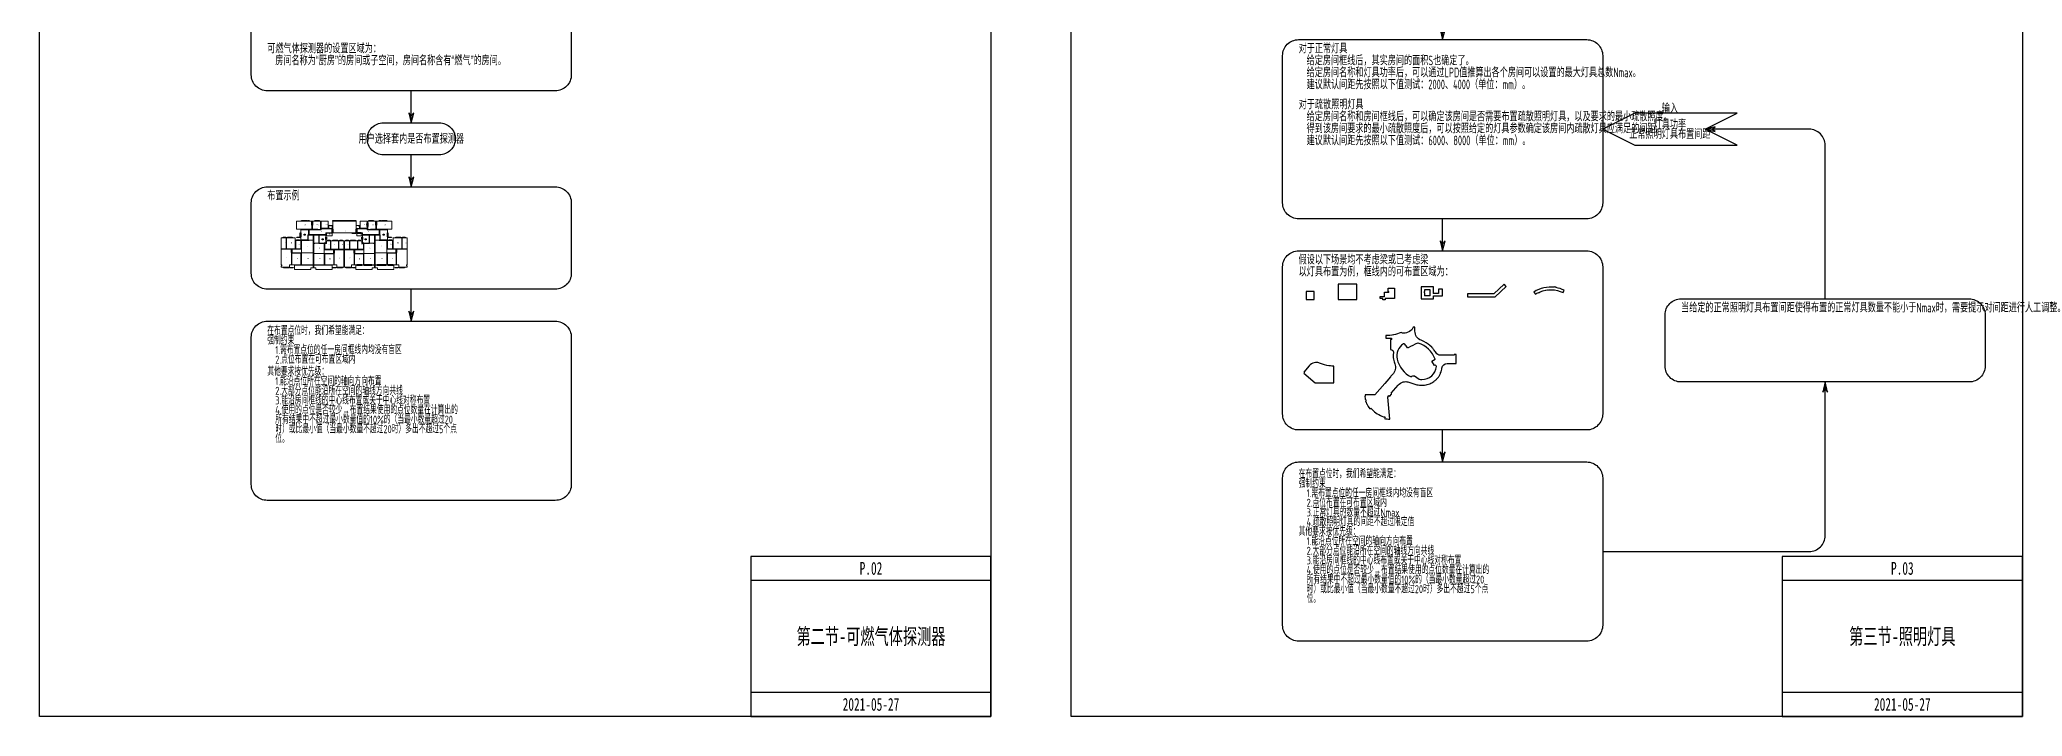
# Model space of a CAD drawing. Header units: millimetres. Extents: x 0 to 4164250, y 0 to 1261500.
# Drawn here: x 644500 to 1883500, y 0 to 423000 of the extents above; entities that cross this region are included whole.
import ezdxf
from ezdxf.enums import TextEntityAlignment as Align

# ---------------------------------------------------------------- set-up
doc = ezdxf.new("R2010")
doc.units = ezdxf.units.MM
doc.header["$LTSCALE"] = 1000
for name, color, linetype in [('AI-空间名称', 130, 'Continuous'), ('AI-窗', 6, 'Continuous'), ('AI-门', 4, 'Continuous'), ('C-SHET-SHET', 144, 'Continuous'), ('E-FAS-DEVC', 3, 'Continuous'), ('E-UNIV-DIAG', 2, 'Continuous'), ('E-UNIV-EL', 140, 'Continuous'), ('E-UNIV-NOTE', 6, 'Continuous'), ('可布置区域（吸顶）', 3, 'Continuous'), ('房间框线', 30, 'Continuous')]:
    doc.layers.add(name, color=color, linetype=linetype)
doc.layers.add('AI-空间框线', color=30, linetype='Continuous', lineweight=20)
doc.layers.add('套内', color=9, linetype='Continuous', lineweight=20)
doc.styles.add('TH-STYLE1', font='Stfangso_0.ttf', dxfattribs={"width": 0.65})
doc.styles.add('TH-STYLE3', font='tssdeng.shx', dxfattribs={"width": 0.65, "bigfont": 'tssdchn.shx'})

# ---------------------------------------------------------------- blocks, each defined once
blk = doc.blocks.new('E-BCGS210')
blk.add_lwpolyline([(-1.5, -1.5), (-1.5, 1.5), (1.5, 1.5), (1.5, -1.5)], close=True)
at = {"layer": 'E-UNIV-EL'}
for p, q in [((-0.7, -0.4), (-0.4, 1)), ((-0.7, -0.7), (0.7, 0.7)), ((-0.4, -0.7), (1, -0.4))]:
    blk.add_line(p, q, dxfattribs=at)
at = {"layer": 'E-UNIV-EL', "const_width": 0.25}
blk.add_lwpolyline([(-0.6, -0.4, 1), (-0.4, -0.6, 1)], format="xyb", close=True, dxfattribs=at)

msp = doc.modelspace()

# ---------------------------------------------------------------- linework, layer by layer
at = {"layer": 'AI-空间框线'}
for points in [[(795380.7, 299141.43), (798580.7, 299141.43), (798580.7, 292141.43), (795380.7, 292141.43), (795380.7, 299141.43)], [(798780.7, 299141.43), (804180.7, 299141.43), (804180.7, 292341.43), (798780.7, 292341.43), (798780.7, 299141.43)], [(804580.7, 297541.43), (807780.7, 297541.43), (807780.7, 292341.43), (804580.7, 292341.43), (804580.7, 297541.43)], [(814580.7, 304541.43), (804980.7, 304541.43), (804980.7, 309541.43), (814580.7, 309541.43)], [(807780.7, 304141.43), (812580.7, 304141.43), (812580.7, 300941.43), (812180.7, 300941.43), (812180.7, 297941.43), (807780.7, 297941.43), (807780.7, 304141.43)], [(815380.7, 297741.43), (815380.7, 289741.43), (808180.7, 289741.43), (808180.7, 297541.43), (812980.7, 297541.43), (812980.7, 297741.43)], [(815380.7, 297741.43), (815380.7, 300741.43), (812380.7, 300741.43), (812380.7, 297741.43)], [(812980.7, 304141.43), (820380.7, 304141.43), (820380.7, 304741.43), (827380.7, 304741.43), (827380.7, 302141.43), (823380.7, 302141.43), (823380.7, 301141.43), (812980.7, 301141.43), (812980.7, 304141.43)], [(814980.7, 309541.43), (819980.7, 309541.43), (819980.7, 304341.43), (818380.7, 304341.43), (818380.7, 304541.43), (814980.7, 304541.43), (814980.7, 309541.43)], [(818980.7, 295741.43), (815780.7, 295741.43), (815780.7, 300741.43), (818980.7, 300741.43)], [(819180.7, 300741.43), (823380.7, 300741.43), (823380.7, 295941.43), (822380.7, 295941.43), (822380.7, 295741.43), (819180.7, 295741.43), (819180.7, 300741.43)], [(820380.7, 305141.43), (824780.7, 305141.43), (824780.7, 309541.43), (820380.7, 309541.43)], [(823780.7, 301941.43), (827380.7, 301941.43), (827380.7, 300341.43), (823780.7, 300341.43), (823780.7, 301941.43)], [(825180.7, 306741.43), (827380.7, 306741.43), (827380.7, 304941.43), (825180.7, 304941.43), (825180.7, 306741.43)], [(827780.7, 309541.43), (842380.7, 309541.43), (842380.7, 302141.43), (827780.7, 302141.43)], [(842380.7, 306741.43), (844380.7, 306741.43), (844380.7, 304941.43), (842380.7, 304941.43), (842380.7, 306741.43)], [(849180.7, 304141.43), (856580.7, 304141.43), (856580.7, 301141.43), (846180.7, 301141.43), (846180.7, 302141.43), (842780.7, 302141.43), (842780.7, 304741.43), (849180.7, 304741.43), (849180.7, 304141.43)], [(842780.7, 301941.43), (845780.7, 301941.43), (845780.7, 300341.43), (842780.7, 300341.43), (842780.7, 301941.43)], [(844780.7, 305141.43), (849180.7, 305141.43), (849180.7, 309541.43), (844780.7, 309541.43)], [(846180.7, 300741.43), (850380.7, 300741.43), (850380.7, 295741.43), (847180.7, 295741.43), (847180.7, 295941.43), (846180.7, 295941.43), (846180.7, 300741.43)], [(849580.7, 309541.43), (854580.7, 309541.43), (854580.7, 304541.43), (851180.7, 304541.43), (851180.7, 304341.43), (849580.7, 304341.43), (849580.7, 309541.43)], [(850580.7, 295741.43), (853780.7, 295741.43), (853780.7, 300741.43), (850580.7, 300741.43)], [(854180.7, 297741.43), (854180.7, 300741.43), (857180.7, 300741.43), (857180.7, 297741.43)], [(854180.7, 297741.43), (854180.7, 289741.43), (861380.7, 289741.43), (861380.7, 297541.43), (856580.7, 297541.43), (856580.7, 297741.43)], [(854980.7, 304541.43), (864580.7, 304541.43), (864580.7, 309541.43), (854980.7, 309541.43)], [(856980.7, 304141.43), (861780.7, 304141.43), (861780.7, 297941.43), (857380.7, 297941.43), (857380.7, 300941.43), (856980.7, 300941.43), (856980.7, 304141.43)], [(861780.7, 297541.43), (864980.7, 297541.43), (864980.7, 292341.43), (861780.7, 292341.43), (861780.7, 297541.43)], [(865380.7, 299141.43), (870780.7, 299141.43), (870780.7, 292341.43), (865380.7, 292341.43), (865380.7, 299141.43)], [(870980.7, 299141.43), (874180.7, 299141.43), (874180.7, 292141.43), (870980.7, 292141.43), (870980.7, 299141.43)], [(795380.7, 291941.43), (801980.7, 291941.43), (801980.7, 282341.43), (800580.7, 282341.43), (800580.7, 280741.43), (795380.7, 280741.43), (795380.7, 281541.43), (795780.7, 281541.43), (795780.7, 282341.43), (795380.7, 282341.43), (795380.7, 291941.43)], [(808180.7, 291941.43), (802180.7, 291941.43), (802180.7, 289741.43), (808180.7, 289741.43)], [(802180.7, 289541.43), (807780.7, 289541.43), (807780.7, 282341.43), (802180.7, 282341.43), (802180.7, 289541.43)], [(808180.7, 289741.43), (815380.7, 289741.43), (815380.7, 282341.43), (808180.7, 282341.43), (808180.7, 289741.43)], [(822380.7, 289341.43), (815780.7, 289341.43), (815780.7, 295541.43), (816480.7, 295541.43), (816480.7, 295741.43), (818980.7, 295741.43), (818980.7, 295541.43), (822380.7, 295541.43)], [(815780.7, 289341.43), (822380.7, 289341.43), (822380.7, 282341.43), (815780.7, 282341.43)], [(822380.7, 291541.43), (828380.7, 291541.43), (828380.7, 289341.43), (822380.7, 289341.43)], [(823780.7, 297341.43), (826180.7, 297341.43), (826180.7, 291941.43), (822780.7, 291941.43), (822780.7, 295541.43), (823780.7, 295541.43), (823780.7, 297341.43)], [(822780.7, 289141.43), (828380.7, 289141.43), (828380.7, 282341.43), (822780.7, 282341.43), (822780.7, 289141.43)], [(826380.7, 297341.43), (831180.7, 297341.43), (831180.7, 291941.43), (826380.7, 291941.43), (826380.7, 297341.43)], [(828580.7, 291541.43), (834580.7, 291541.43), (834580.7, 287341.43), (834530.7, 287341.43), (834530.7, 281941.43), (834580.7, 281941.43), (834580.7, 280741.43), (830180.7, 280741.43), (830180.7, 282341.43), (828580.7, 282341.43), (828580.7, 291541.43)], [(831380.7, 297341.43), (834580.7, 297341.43), (834580.7, 291941.43), (831380.7, 291941.43), (831380.7, 297341.43)], [(834980.7, 297341.43), (838180.7, 297341.43), (838180.7, 291941.43), (834980.7, 291941.43), (834980.7, 297341.43)], [(834980.7, 291541.43), (840980.7, 291541.43), (840980.7, 282341.43), (839380.7, 282341.43), (839380.7, 280741.43), (834980.7, 280741.43), (834980.7, 281941.43), (835030.7, 281941.43), (835030.7, 287341.43), (834980.7, 287341.43), (834980.7, 291541.43)], [(838380.7, 297341.43), (843180.7, 297341.43), (843180.7, 291941.43), (838380.7, 291941.43), (838380.7, 297341.43)], [(847180.7, 291541.43), (841180.7, 291541.43), (841180.7, 289341.43), (847180.7, 289341.43)], [(841180.7, 289141.43), (846780.7, 289141.43), (846780.7, 282341.43), (841180.7, 282341.43), (841180.7, 289141.43)], [(843380.7, 297341.43), (845780.7, 297341.43), (845780.7, 295541.43), (846780.7, 295541.43), (846780.7, 291941.43), (843380.7, 291941.43), (843380.7, 297341.43)], [(847180.7, 289341.43), (853780.7, 289341.43), (853780.7, 295541.43), (853080.7, 295541.43), (853080.7, 295741.43), (850580.7, 295741.43), (850580.7, 295541.43), (847180.7, 295541.43)], [(853780.7, 289341.43), (847180.7, 289341.43), (847180.7, 282341.43), (853780.7, 282341.43)], [(861380.7, 289741.43), (854180.7, 289741.43), (854180.7, 282341.43), (861380.7, 282341.43), (861380.7, 289741.43)], [(861380.7, 291941.43), (867380.7, 291941.43), (867380.7, 289741.43), (861380.7, 289741.43)], [(861780.7, 289541.43), (867380.7, 289541.43), (867380.7, 282341.43), (861780.7, 282341.43), (861780.7, 289541.43)], [(867580.7, 291941.43), (874180.7, 291941.43), (874180.7, 282341.43), (873780.7, 282341.43), (873780.7, 281541.43), (874180.7, 281541.43), (874180.7, 280741.43), (868980.7, 280741.43), (868980.7, 282341.43), (867580.7, 282341.43), (867580.7, 291941.43)], [(803780.7, 281941.43), (815380.7, 281941.43), (815380.7, 280341.43), (813980.7, 280341.43), (813980.7, 279341.43), (803780.7, 279341.43)], [(827380.7, 281941.43), (815780.7, 281941.43), (815780.7, 280341.43), (817180.7, 280341.43), (817180.7, 279341.43), (827380.7, 279341.43)], [(842180.7, 281941.43), (853780.7, 281941.43), (853780.7, 280341.43), (852380.7, 280341.43), (852380.7, 279341.43), (842180.7, 279341.43)], [(865780.7, 281941.43), (854180.7, 281941.43), (854180.7, 280341.43), (855580.7, 280341.43), (855580.7, 279341.43), (865780.7, 279341.43)]]:
    msp.add_lwpolyline(points, close=True, dxfattribs=at)
at = {"layer": 'AI-窗', "color": 6}
for points in [[(808180.7, 309941.43), (811380.7, 309941.43), (811380.7, 309541.43), (808180.7, 309541.43), (808180.7, 309941.43)], [(811780.7, 309941.43), (812980.7, 309941.43), (812980.7, 309541.43), (811780.7, 309541.43), (811780.7, 309941.43)], [(832980.7, 309541.43), (827780.7, 309541.43), (827780.7, 309941.43), (832980.7, 309941.43), (832980.7, 309541.43)], [(841980.7, 309541.43), (836580.7, 309541.43), (836580.7, 309941.43), (841980.7, 309941.43), (841980.7, 309541.43)], [(857780.7, 309541.43), (856580.7, 309541.43), (856580.7, 309941.43), (857780.7, 309941.43), (857780.7, 309541.43)], [(861380.7, 309541.43), (858180.7, 309541.43), (858180.7, 309941.43), (861380.7, 309941.43), (861380.7, 309541.43)], [(798380.7, 299141.43), (796580.7, 299141.43), (796580.7, 299541.43), (798380.7, 299541.43), (798380.7, 299141.43)], [(802380.7, 299141.43), (799380.7, 299141.43), (799380.7, 299541.43), (802380.7, 299541.43), (802380.7, 299141.43)], [(806780.7, 297541.43), (804980.7, 297541.43), (804980.7, 297941.43), (806780.7, 297941.43), (806780.7, 297541.43)], [(807220.7, 299341.43), (805180.7, 299341.43), (805180.7, 299541.43), (807220.7, 299541.43), (807220.7, 299341.43)], [(807380.7, 299741.43), (807380.7, 302141.43), (807780.7, 302141.43), (807780.7, 299741.43), (807380.7, 299741.43)], [(823380.7, 298141.43), (823380.7, 299541.43), (823780.7, 299541.43), (823780.7, 298141.43), (823380.7, 298141.43)], [(824580.7, 297741.43), (825980.7, 297741.43), (825980.7, 297341.43), (824580.7, 297341.43), (824580.7, 297741.43)], [(830780.7, 297341.43), (827780.7, 297341.43), (827780.7, 297741.43), (830780.7, 297741.43), (830780.7, 297341.43)], [(833780.7, 297341.43), (831980.7, 297341.43), (831980.7, 297741.43), (833780.7, 297741.43), (833780.7, 297341.43)], [(837580.7, 297341.43), (835780.7, 297341.43), (835780.7, 297741.43), (837580.7, 297741.43), (837580.7, 297341.43)], [(841780.7, 297341.43), (838780.7, 297341.43), (838780.7, 297741.43), (841780.7, 297741.43), (841780.7, 297341.43)], [(844980.7, 297341.43), (843580.7, 297341.43), (843580.7, 297741.43), (844980.7, 297741.43), (844980.7, 297341.43)], [(845780.7, 298141.43), (845780.7, 299541.43), (846180.7, 299541.43), (846180.7, 298141.43), (845780.7, 298141.43)], [(861780.7, 299741.43), (861780.7, 302141.43), (862180.7, 302141.43), (862180.7, 299741.43), (861780.7, 299741.43)], [(862340.7, 299541.43), (864380.7, 299541.43), (864380.7, 299341.43), (862340.7, 299341.43), (862340.7, 299541.43)], [(864580.7, 297541.43), (862780.7, 297541.43), (862780.7, 297941.43), (864580.7, 297941.43), (864580.7, 297541.43)], [(870180.7, 299141.43), (867180.7, 299141.43), (867180.7, 299541.43), (870180.7, 299541.43), (870180.7, 299141.43)], [(872980.7, 299141.43), (871180.7, 299141.43), (871180.7, 299541.43), (872980.7, 299541.43), (872980.7, 299141.43)], [(800580.7, 280341.43), (796980.7, 280341.43), (796980.7, 280741.43), (800580.7, 280741.43), (800580.7, 280341.43)], [(802980.7, 280341.43), (801140.7, 280341.43), (801140.7, 280541.43), (802980.7, 280541.43), (802980.7, 280341.43)], [(829620.7, 280341.43), (827780.7, 280341.43), (827780.7, 280541.43), (829620.7, 280541.43), (829620.7, 280341.43)], [(833780.7, 280341.43), (830180.7, 280341.43), (830180.7, 280741.43), (833780.7, 280741.43), (833780.7, 280341.43)], [(839380.7, 280341.43), (835780.7, 280341.43), (835780.7, 280741.43), (839380.7, 280741.43), (839380.7, 280341.43)], [(841780.7, 280341.43), (839940.7, 280341.43), (839940.7, 280541.43), (841780.7, 280541.43), (841780.7, 280341.43)], [(868420.7, 280341.43), (866580.7, 280341.43), (866580.7, 280541.43), (868420.7, 280541.43), (868420.7, 280341.43)], [(872580.7, 280341.43), (868980.7, 280341.43), (868980.7, 280741.43), (872580.7, 280741.43), (872580.7, 280341.43)]]:
    msp.add_lwpolyline(points, dxfattribs=at)
at = {"layer": 'AI-门', "color": 4}
for points in [[(819380.7, 309941.43), (819380.7, 309541.43), (816380.7, 309541.43), (816380.7, 309941.43), (819380.7, 309941.43)], [(836580.7, 309941.43), (836580.7, 309541.43), (832980.7, 309541.43), (832980.7, 309941.43), (836580.7, 309941.43)], [(853180.7, 309941.43), (853180.7, 309541.43), (850180.7, 309541.43), (850180.7, 309941.43), (853180.7, 309941.43)], [(808185.7, 297541.43), (808185.7, 297941.43), (811380.7, 297941.43), (811380.7, 297541.43), (808185.7, 297541.43)], [(812980.7, 301141.43), (815380.7, 301141.43), (815380.7, 300741.43), (812980.7, 300741.43)], [(814580.7, 309441.43), (814980.7, 309441.43), (814980.7, 307041.43), (814580.7, 307041.43), (814580.7, 309441.43)], [(818180.7, 304541.43), (818180.7, 304141.43), (815180.7, 304141.43), (815180.7, 304541.43), (818180.7, 304541.43)], [(816585.7, 300741.43), (816585.7, 301141.43), (818780.7, 301141.43), (818780.7, 300741.43), (816585.7, 300741.43)], [(820380.7, 308441.43), (819980.7, 308441.43), (819980.7, 306241.43), (820380.7, 306241.43)], [(824380.7, 302141.43), (826780.7, 302141.43), (826780.7, 301941.43), (824380.7, 301941.43)], [(825180.7, 304941.43), (826980.7, 304941.43), (826980.7, 304745.43), (825180.7, 304745.43)], [(827380.7, 304541.43), (827780.7, 304541.43), (827780.7, 302341.43), (827380.7, 302341.43)], [(841980.7, 302141.43), (841980.7, 301741.43), (839780.7, 301741.43), (839780.7, 302141.43), (841980.7, 302141.43)], [(842380.7, 304541.43), (842780.7, 304541.43), (842780.7, 302341.43), (842380.7, 302341.43), (842380.7, 304541.43)], [(842780.7, 304941.43), (843980.7, 304941.43), (843980.7, 304741.43), (842780.7, 304741.43)], [(845480.7, 302141.43), (843080.7, 302141.43), (843080.7, 301941.43), (845480.7, 301941.43)], [(849580.7, 308441.43), (849180.7, 308441.43), (849180.7, 306241.43), (849580.7, 306241.43)], [(849180.7, 308441.43), (849580.7, 308441.43), (849580.7, 306241.43), (849180.7, 306241.43)], [(852975.7, 301141.43), (852975.7, 300741.43), (850780.7, 300741.43), (850780.7, 301141.43), (852975.7, 301141.43)], [(854380.7, 304541.43), (854380.7, 304141.43), (851380.7, 304141.43), (851380.7, 304541.43), (854380.7, 304541.43)], [(854280.7, 301141.43), (856480.7, 301141.43), (856480.7, 300741.43), (854280.7, 300741.43)], [(854580.7, 309441.43), (854980.7, 309441.43), (854980.7, 307041.43), (854580.7, 307041.43), (854580.7, 309441.43)], [(861375.7, 297941.43), (861375.7, 297541.43), (858180.7, 297541.43), (858180.7, 297941.43), (861375.7, 297941.43)], [(798380.7, 292141.43), (798380.7, 291941.43), (796780.7, 291941.43), (796780.7, 292141.43), (798380.7, 292141.43)], [(801980.7, 291841.43), (802180.7, 291841.43), (802180.7, 290041.43), (801980.7, 290041.43), (801980.7, 291841.43)], [(804080.7, 292341.43), (804080.7, 291941.43), (802280.7, 291941.43), (802280.7, 292341.43), (804080.7, 292341.43)], [(804280.7, 289741.43), (804280.7, 289541.43), (802480.7, 289541.43), (802480.7, 289741.43), (804280.7, 289741.43)], [(806280.7, 292341.43), (806280.7, 291941.43), (804680.7, 291941.43), (804680.7, 292341.43), (806280.7, 292341.43)], [(819180.7, 295541.43), (819180.7, 295741.43), (822375.7, 295741.43), (822375.7, 295541.43)], [(825980.7, 291941.43), (825980.7, 291541.43), (824380.7, 291541.43), (824380.7, 291941.43), (825980.7, 291941.43)], [(828180.7, 289341.43), (828180.7, 289141.43), (826380.7, 289141.43), (826380.7, 289341.43), (828180.7, 289341.43)], [(828280.7, 291941.43), (828280.7, 291541.43), (826480.7, 291541.43), (826480.7, 291941.43), (828280.7, 291941.43)], [(828380.7, 291341.43), (828580.7, 291341.43), (828580.7, 289541.43), (828380.7, 289541.43), (828380.7, 291341.43)], [(833180.7, 291941.43), (833180.7, 291541.43), (831580.7, 291541.43), (831580.7, 291941.43), (833180.7, 291941.43)], [(837980.7, 291941.43), (837980.7, 291541.43), (836380.7, 291541.43), (836380.7, 291941.43), (837980.7, 291941.43)], [(840980.7, 291341.43), (841180.7, 291341.43), (841180.7, 289541.43), (840980.7, 289541.43), (840980.7, 291341.43)], [(843080.7, 291941.43), (843080.7, 291541.43), (841280.7, 291541.43), (841280.7, 291941.43), (843080.7, 291941.43)], [(843180.7, 289341.43), (843180.7, 289141.43), (841380.7, 289141.43), (841380.7, 289341.43), (843180.7, 289341.43)], [(843580.7, 291541.43), (843580.7, 291941.43), (845180.7, 291941.43), (845180.7, 291541.43), (843580.7, 291541.43)], [(850380.7, 295741.43), (850380.7, 295541.43), (847185.7, 295541.43), (847185.7, 295741.43), (850380.7, 295741.43)], [(864880.7, 292341.43), (864880.7, 291941.43), (863280.7, 291941.43), (863280.7, 292341.43), (864880.7, 292341.43)], [(867080.7, 289741.43), (867080.7, 289541.43), (865280.7, 289541.43), (865280.7, 289741.43), (867080.7, 289741.43)], [(867280.7, 292341.43), (867280.7, 291941.43), (865480.7, 291941.43), (865480.7, 292341.43), (867280.7, 292341.43)], [(867380.7, 291841.43), (867580.7, 291841.43), (867580.7, 290041.43), (867380.7, 290041.43), (867380.7, 291841.43)], [(872780.7, 292141.43), (872780.7, 291941.43), (871180.7, 291941.43), (871180.7, 292141.43), (872780.7, 292141.43)], [(806975.7, 282341.43), (806975.7, 281941.43), (803980.7, 281941.43), (803980.7, 282341.43), (806975.7, 282341.43)], [(813975.7, 282341.43), (813975.7, 281941.43), (808580.7, 281941.43), (808580.7, 282341.43), (813975.7, 282341.43)], [(817185.7, 281941.43), (817185.7, 282341.43), (821980.7, 282341.43), (821980.7, 281941.43), (817185.7, 281941.43)], [(823585.7, 281941.43), (823585.7, 282341.43), (826580.7, 282341.43), (826580.7, 281941.43), (823585.7, 281941.43)], [(845775.7, 281941.43), (845775.7, 282341.43), (842780.7, 282341.43), (842780.7, 281941.43), (845775.7, 281941.43)], [(852175.7, 281941.43), (852175.7, 282341.43), (847380.7, 282341.43), (847380.7, 281941.43), (852175.7, 281941.43)], [(855385.7, 282341.43), (855385.7, 281941.43), (860780.7, 281941.43), (860780.7, 282341.43), (855385.7, 282341.43)], [(862385.7, 282341.43), (862385.7, 281941.43), (865380.7, 281941.43), (865380.7, 282341.43), (862385.7, 282341.43)]]:
    msp.add_lwpolyline(points, close=True, dxfattribs=at)
at = {"layer": 'C-SHET-SHET'}
for points in [[(644500, 1261500), (1239000, 1261500), (1239000, 0), (644500, 0)], [(1289000, 1261500), (1883500, 1261500), (1883500, 0), (1289000, 0)], [(1089000, 0), (1239000, 0), (1239000, 100000), (1089000, 100000)], [(1733500, 0), (1883500, 0), (1883500, 100000), (1733500, 100000)]]:
    msp.add_lwpolyline(points, close=True, dxfattribs=at)
for points in [[(1239000, 85000), (1089000, 85000)], [(1883500, 85000), (1733500, 85000)], [(1239000, 15000), (1089000, 15000)], [(1883500, 15000), (1733500, 15000)]]:
    msp.add_lwpolyline(points, dxfattribs=at)
at = {"layer": 'E-UNIV-DIAG'}
for points in [[(966750, 391000), (786750, 391000, -0.4142135624), (776750, 401000), (776750, 433000, -0.4142135624), (786750, 443000), (966750, 443000, -0.4142135624), (976750, 433000), (976750, 401000, -0.4142135624)], [(1611250, 311000), (1431250, 311000, -0.4142135624), (1421250, 321000), (1421250, 413000, -0.4142135624), (1431250, 423000), (1611250, 423000, -0.4142135624), (1621250, 413000), (1621250, 321000, -0.4142135624)], [(1611250, 179000), (1431250, 179000, -0.4142135624), (1421250, 189000), (1421250, 281000, -0.4142135624), (1431250, 291000), (1611250, 291000, -0.4142135624), (1621250, 281000), (1621250, 189000, -0.4142135624)], [(1850250, 209000), (1670250, 209000, -0.4142135624), (1660250, 219000), (1660250, 251000, -0.4142135624), (1670250, 261000), (1850250, 261000, -0.4142135624), (1860250, 251000), (1860250, 219000, -0.4142135624)], [(966750, 135000), (786750, 135000, -0.4142135624), (776750, 145000), (776750, 237000, -0.4142135624), (786750, 247000), (966750, 247000, -0.4142135624), (976750, 237000), (976750, 145000, -0.4142135624)], [(1611250, 47000), (1431250, 47000, -0.4142135624), (1421250, 57000), (1421250, 149000, -0.4142135624), (1431250, 159000), (1611250, 159000, -0.4142135624), (1621250, 149000), (1621250, 57000, -0.4142135624)]]:
    msp.add_lwpolyline(points, format="xyb", close=True, dxfattribs=at)
for points in [[(1521250, 423000), (1521250, 443000)], [(1521250, 423000), (1522750, 429276.24), (1521250, 427276.24), (1519750, 429276.24), (1521250, 423000)], [(876750, 371000), (876750, 391000)], [(876750, 371000), (878250, 377276.24), (876750, 375276.24), (875250, 377276.24), (876750, 371000)], [(1685250, 367000), (1691526.24, 365500), (1689526.24, 367000), (1691526.24, 368500), (1685250, 367000)], [(876750, 331000), (876750, 351000)], [(876750, 331000), (878250, 337276.24), (876750, 335276.24), (875250, 337276.24), (876750, 331000)], [(1521250, 291000), (1521250, 311000)], [(1521250, 291000), (1522750, 297276.24), (1521250, 295276.24), (1519750, 297276.24), (1521250, 291000)], [(876750, 247000), (876750, 267000)], [(876750, 247000), (878250, 253276.24), (876750, 251276.24), (875250, 253276.24), (876750, 247000)], [(1760250, 209000), (1758750, 202723.76), (1760250, 204723.76), (1761750, 202723.76), (1760250, 209000)], [(1521250, 159000), (1521250, 179000)], [(1521250, 159000), (1522750, 165276.24), (1521250, 163276.24), (1519750, 165276.24), (1521250, 159000)]]:
    msp.add_lwpolyline(points, dxfattribs=at)
at = {"layer": 'E-UNIV-DIAG', "color": 3}
msp.add_lwpolyline([(1641250, 357000), (1705250, 357000), (1685250, 367000), (1705250, 377000), (1641250, 377000), (1621250, 367000)], close=True, dxfattribs=at)
for points in [[(859250, 371000), (894250, 371000, -0.4142135624), (904250, 361000), (904250, 361000, -0.4142135624), (894250, 351000), (859250, 351000, -0.4142135624), (849250, 361000), (849250, 361000, -0.4142135624)], [(966750, 267000), (786750, 267000, -0.4142135624), (776750, 277000), (776750, 321000, -0.4142135624), (786750, 331000), (966750, 331000, -0.4142135624), (976750, 321000), (976750, 277000, -0.4142135624)]]:
    msp.add_lwpolyline(points, format="xyb", close=True, dxfattribs=at)
at = {"layer": 'E-UNIV-DIAG'}
for points in [[(1760250, 261000), (1760250, 357000, 0.4142135624), (1750250, 367000), (1685250, 367000)], [(1621250, 103000), (1750250, 103000, 0.4142135624), (1760250, 113000), (1760250, 209000)]]:
    msp.add_lwpolyline(points, format="xyb", dxfattribs=at)
at = {"layer": '可布置区域（吸顶）', "const_width": 50}
for points in [[(1436235.17, 260867.27), (1440835.17, 260867.27), (1440835.17, 265467.27), (1436235.17, 265467.27)], [(1467313.63, 270017.27), (1456113.63, 270017.27), (1456113.63, 260867.27), (1467313.63, 260867.27)], [(1491022.81, 267444.6), (1491022.81, 261294.59), (1485022.81, 261294.59), (1485022.81, 260494.59), (1484122.81, 260494.59), (1484122.81, 261294.59), (1482422.81, 261294.59), (1482422.81, 262194.59), (1485122.81, 262194.59), (1485122.81, 264944.59), (1487822.81, 264944.59), (1487822.81, 265544.59), (1487422.84, 265544.59), (1487422.84, 267444.59)], [(1515415.35, 261284.51), (1515415.35, 263084.51), (1520915.35, 263084.51), (1520915.35, 266884.51), (1518815.35, 266884.51), (1518815.35, 264084.51), (1515315.35, 264084.51), (1515315.35, 268384.51), (1508015.35, 268384.51), (1508015.35, 267434.51), (1507915.35, 267434.51), (1507915.35, 263034.51), (1508015.35, 263034.51), (1508015.35, 261284.51)], [(1513715.35, 262884.51), (1513715.35, 266784.51), (1509615.35, 266784.51), (1509615.35, 265834.51), (1509515.35, 265834.51), (1509515.35, 264634.51), (1509615.35, 264634.51), (1509615.35, 262884.51)], [(1559583.63, 269836.35), (1553346.78, 264014.06), (1537008.96, 264014.06), (1537008.96, 262414.06), (1553977.54, 262414.06), (1560675.46, 268666.78)]]:
    msp.add_lwpolyline(points, close=True, dxfattribs=at)
for points in [[(1581322.71, 265307.58), (1581468.47, 264997.13), (1582015.2, 265244.43), (1581872.97, 265547.37, -0.2121026217), (1596377.52, 265201.55), (1596902.79, 266280.56, 0.0700318452), (1591828.46, 267865.35), (1591867.97, 268197.6), (1591273.18, 268276.9), (1591234.7, 267953.36, 0.175108674), (1578573.78, 265184.58), (1579223.89, 264175.85, -0.033395632)], [(1472986.27, 200714.67), (1472986.28, 199964.72), (1472771.53, 199964.72), (1472793.72, 199752.87), (1472923.98, 198881.03), (1473026.66, 198386.47), (1473210.55, 198430.11), (1473569.32, 197056.12), (1473388.1, 197003.29), (1473604.71, 196331.79), (1473862.19, 195675.77), (1473950.21, 195713.16, 0.0599517824), (1475763.11, 192473.52), (1476418.53, 192998.15), (1477174.02, 192085.13, 0.1265579572), (1484417, 187476.57), (1484778.8, 187384.51), (1484786.11, 187415.96), (1485467.96, 187257.59), (1485245.68, 186300.56), (1485642.7, 186220.12), (1486513.8, 186094.03), (1487411.49, 186016.55), (1487937.77, 186000.15), (1486738.02, 199647.52), (1487681.05, 200740.32), (1488135.3, 200348.33), (1489086.41, 201450.5), (1489086.41, 201754.97), (1488782.76, 202017), (1493267.22, 207213.69, -0.1520211437), (1496495.88, 209224.89, -0.072967074), (1498342.77, 209428.3, -0.0959665983), (1500714.47, 208879.66, 0.0344701143), (1503260.72, 207950.89, 0.0338172686), (1505910.11, 207377.21, 0.0229508634), (1507683.78, 207199.72, 0.026844083), (1509076.83, 207187.12, 0.036888367), (1510834.97, 207396.2, 0.0632545137), (1513787.75, 208369.66, 0.0556805862), (1516075.1, 209791.13, 0.040683964), (1517543.75, 211155.51, 0.036628578), (1518640.08, 212546.05, 0.0141087491), (1519019.94, 213143.67, 0.0366285895), (1519813.59, 214726.59, 0.063674577), (1520637.17, 217769.09, -0.3736643581), (1524006.34, 220714.67), (1529436.41, 220714.67), (1529436.41, 225964.67), (1528736.41, 225964.67), (1528736.41, 225514.67), (1519833.39, 225514.67, -0.2635292029), (1516916.68, 227166.68, 0.0345317571), (1515458.17, 229257.27, 0.0243312311), (1514274.98, 230587.84, 0.0819471281), (1509430.95, 234132.89, 0.024331231), (1507804.86, 234858.27, -0.3074472726), (1503686.41, 240835.71), (1503686.41, 243114.67), (1502888.68, 243114.67, -0.2350068751), (1500636.06, 240452.15), (1498636.06, 239590.1, -0.2257704691), (1495274.29, 239714.98, -0.1051463812), (1485936.41, 237763.09), (1485936.41, 236564.67), (1489486.41, 236564.67), (1489486.41, 235364.67), (1488886.41, 235364.67), (1488886.41, 229459.34, -0.4409748563), (1490711.06, 227124.34, 0.0866338027), (1490732, 223320.74, 0.0335644082), (1491160.04, 221612.02, 0.0081928368), (1491554.94, 220455.09, -0.2904456717), (1490008.61, 213540.61, 0.0368638802), (1488847.44, 212194.2), (1486413.24, 209373.4), (1485237.26, 208010.65), (1478941.23, 200714.67)], [(1503644.98, 212727.83), (1506455.91, 210531.69, 0.0266134994), (1508215.86, 210379.22, 0.4049930961), (1517514.59, 218693.75, 0.6256178758), (1516140.81, 219488.23), (1514657.2, 221862.5), (1516796.34, 223199.18, 0.236692038), (1506081.09, 233555.92, 0.1965204593), (1505440.11, 233501.6, -0.0001607306), (1499648.57, 230542.82, -0.3583088566), (1499462.31, 230583.71, -0.0001870572), (1497749.86, 232762.23, 0.3817893556), (1496634.69, 232960.06, 0.3209024624), (1492581.56, 223262.9, 0.2292288399), (1501623.63, 211985.13, -0.1999626346)], [(1434805.44, 215200), (1435146.13, 214906), (1434821.18, 214529.45), (1441575.08, 208701.2), (1453013.54, 208701.2), (1453013.54, 218712.54, -0.017678593), (1451967.44, 218737.74, -0.0201655277), (1450160.34, 218918.62, -0.0708228885), (1444797.37, 220469.45, 0.0971294333), (1442677.72, 220964.09, 0.0727770574), (1440946.11, 220773.38, 0.1534896388), (1438048.94, 218958.63)]]:
    msp.add_lwpolyline(points, format="xyb", close=True, dxfattribs=at)
at = {"layer": '套内'}
msp.add_lwpolyline([(834980.7, 291941.43), (834580.7, 291941.43)], dxfattribs=at)
at = {"layer": '房间框线'}
for points in [[(1436035.17, 260667.27), (1441035.17, 260667.27), (1441035.17, 265667.27), (1436035.17, 265667.27)], [(1467513.63, 270217.27), (1455913.63, 270217.27), (1455913.63, 260667.27), (1467513.63, 260667.27)], [(1515615.35, 261084.51), (1515615.35, 262884.51), (1521115.35, 262884.51), (1521115.35, 267084.51), (1518615.35, 267084.51), (1518615.35, 264284.51), (1515515.35, 264284.51), (1515515.35, 268584.51), (1507815.35, 268584.51), (1507815.35, 267634.51), (1507715.35, 267634.51), (1507715.35, 262834.51), (1507815.35, 262834.51), (1507815.35, 261084.51)], [(1513515.35, 263084.51), (1513515.35, 266584.51), (1509815.35, 266584.51), (1509815.35, 265634.51), (1509715.35, 265634.51), (1509715.35, 264834.51), (1509815.35, 264834.51), (1509815.35, 263084.51)], [(1559593.35, 270119.03), (1553267.94, 264214.06), (1536808.96, 264214.06), (1536808.96, 262214.06), (1554056.39, 262214.06), (1560958.14, 268657.06)]]:
    msp.add_lwpolyline(points, close=True, dxfattribs=at)
msp.add_lwpolyline([(1491222.81, 267644.59), (1491222.81, 261094.59), (1485222.81, 261094.59), (1485222.81, 260294.59), (1483922.81, 260294.59), (1483922.81, 261094.59), (1482222.81, 261094.59), (1482222.81, 262394.59), (1484922.81, 262394.59), (1484922.81, 265144.59), (1487622.81, 265144.59), (1487622.81, 265344.59), (1487222.84, 265344.59), (1487222.84, 267644.59), (1491222.81, 267644.6)], dxfattribs=at)
msp.add_lwpolyline([(1581226.19, 265042.56), (1581371.23, 264733.63), (1582282.45, 265145.81), (1582143.43, 265441.92, -0.2119332315), (1596470.29, 264935.19), (1597170.61, 266373.79, 0.0701721831), (1592049.54, 268030.74), (1592089.86, 268369.79), (1591098.53, 268501.95), (1591059.9, 268177.12, 0.1751018339), (1578296.76, 265245.23), (1579163.51, 263900.34, -0.033395632), (1581226.19, 265042.56, 0.033395632)], format="xyb", dxfattribs=at)
for points in [[(1472786.27, 200914.67), (1472786.28, 200164.72), (1472549.49, 200164.72), (1472595.27, 199727.66), (1472727.01, 198845.9), (1472872.65, 198144.37), (1473066.45, 198190.36), (1473326.69, 197193.71), (1473134.59, 197137.71), (1473416.27, 196264.49), (1473747.49, 195420.61), (1473751.4, 195411.41), (1473843.44, 195450.51, 0.0600619626), (1475725.84, 192187.5), (1476389.89, 192719.04), (1477023.82, 191952.94, 0.1267433447), (1484361.33, 187284.37), (1484921.95, 187141.71), (1484927.44, 187140.44), (1484935.68, 187175.9), (1485227.9, 187108.03), (1485004.32, 186145.4), (1485608.49, 186022.99), (1486490.85, 185895.27), (1487399.77, 185816.81), (1488156.73, 185793.23), (1486944.66, 199580.84), (1487701.81, 200458.24), (1488156.05, 200066.25), (1489286.41, 201376.13), (1489286.41, 201846.55), (1489064.84, 202037.76), (1493418.64, 207083.03, -0.1520211437), (1496546.4, 209031.38, -0.072967074), (1498335.58, 209228.43, -0.0959665983), (1500633.16, 208696.94, 0.0344701143), (1503205.28, 207758.73, 0.0338172686), (1505881.08, 207179.33, 0.0229395623), (1507672.13, 207000.06, 0.0268272124), (1509085.75, 206987.31, 0.036888367), (1510873.16, 207199.88, 0.0632545137), (1513873.8, 208189.12, 0.0556805862), (1516198.87, 209634.03, 0.040683964), (1517691.33, 211020.53, 0.036628578), (1518805.77, 212434.04, 0.0141087491), (1519191.68, 213041.19, 0.0366285895), (1519998.46, 214650.26, 0.063674577), (1520835.29, 217741.74, -0.3736362244), (1524006.67, 220514.67), (1529636.41, 220514.67), (1529636.41, 226164.67), (1528536.41, 226164.67), (1528536.41, 225714.67), (1519833.39, 225714.67, -0.2635292029), (1517088.21, 227269.53, 0.0345317571), (1515613.91, 229382.75, 0.0243312311), (1514417.79, 230727.85, 0.0819471281), (1509521.21, 234311.37, 0.024331231), (1507877.36, 235044.67, -0.3074179863), (1503886.41, 240836.39), (1503886.41, 243314.67), (1502728.44, 243314.67, -0.2461202681), (1500556.9, 240635.81), (1498556.9, 239773.76, -0.232535743), (1495282.78, 239937.56, -0.1084645579), (1485736.41, 237964.67), (1485736.41, 236364.67), (1489286.41, 236364.67), (1489286.41, 235564.67), (1488686.41, 235564.67), (1488686.41, 229264.67, -0.4718724064), (1490513.85, 227157.65, 0.0866338027), (1490535.18, 223285.26, 0.0335644082), (1490969.72, 221550.52, 0.0081928368), (1491366.74, 220387.39, -0.2904456717), (1489867.18, 213682.03, 0.0367122686), (1488691.2, 212319.28), (1486261.82, 209504.06), (1485085.85, 208141.31), (1478849.65, 200914.67)], [(1503718.53, 212924.17), (1506536.68, 210722.39, 0.0258090685), (1508223.18, 210579.09, 0.4050157076), (1517315.1, 218708.06, 0.6308139765), (1516244.32, 219316.71, -0.0250870012), (1516077.35, 219212.37), (1514381.6, 221926.13), (1516553.93, 223283.55, 0.2341230378), (1506021.3, 233365.06, 0.1965204593), (1505531.16, 233323.52, -0.0001607306), (1499739.5, 230364.69, -0.3583088566), (1499305.12, 230460.06, -0.0001870572), (1497592.57, 232638.69, 0.3817893556), (1496739.88, 232789.96, 0.3209024624), (1492776.52, 223307.55, 0.2271120643), (1501590.7, 212222.9, -0.1937060443)], [(1434523.36, 215179.24), (1434864.05, 214885.25), (1434539.1, 214508.7), (1441500.72, 208501.2), (1453213.54, 208501.2), (1453213.54, 218916.21, -0.0211432317), (1451979.32, 218937.38, -0.0201655277), (1450188.27, 219116.66, -0.0708228885), (1444879.46, 220651.83, 0.0971294333), (1442684.84, 221163.96, 0.0727770574), (1440895.66, 220966.91, 0.15346618), (1437897.18, 219088.9)]]:
    msp.add_lwpolyline(points, format="xyb", close=True, dxfattribs=at)

# ---------------------------------------------------------------- block references
at = {"layer": 'E-FAS-DEVC', "xscale": 200, "yscale": 200, "zscale": 200}
for p in [(810088.26, 301108.66), (821265.31, 298264.51), (848296.08, 298264.51), (859473.13, 301108.66)]:
    msp.add_blockref('E-BCGS210', p, dxfattribs=at)

# ---------------------------------------------------------------- texts
at = {"layer": 'AI-空间名称', "style": 'TH-STYLE3', "width": 0.7}
for s, p in [('楼梯间', (809780.7, 306941.43)), ('厨房', (810180.7, 301041.43)), ('合用前室', (817480.7, 306941.43)), ('走道', (820180.7, 302941.43)), ('厨房', (821280.7, 298241.43)), ('消防电梯兼担架电梯', (822580.7, 307341.43)), ('强电井', (825580.7, 301141.43)), ('水井', (826280.7, 305841.43)), ('门厅', (835280.28, 303263.3)), ('弱电井', (843380.7, 305841.43)), ('水暖井', (844280.7, 301141.43)), ('消防电梯兼无障碍', (846980.7, 307341.43)), ('厨房', (848280.7, 298241.43)), ('走道', (849680.7, 302941.43)), ('合用前室', (852080.7, 306941.43)), ('厨房', (859380.7, 301041.43)), ('楼梯间', (859780.7, 306941.43)), ('卫生间', (796980.7, 295641.43)), ('卧室', (798680.7, 286341.43)), ('卧室', (801480.7, 295741.43)), ('卧室', (804980.7, 285941.43)), ('卫生间', (806180.7, 294941.43)), ('起居室', (811780.7, 286041.43)), ('餐厅', (811780.7, 293741.43)), ('起居室', (819080.7, 285841.43)), ('餐厅', (819080.7, 292441.43)), ('卫生间', (824480.7, 294641.43)), ('卧室', (825580.7, 285741.43)), ('书房', (828780.7, 294641.43)), ('卧室', (831580.7, 286141.43)), ('卫生间', (832980.7, 294641.43)), ('卫生间', (836580.7, 294641.43)), ('卧室', (837980.7, 286141.43)), ('书房', (840780.7, 294641.43)), ('卧室', (843980.7, 285741.43)), ('卫生间', (845080.7, 294641.43)), ('起居室', (850480.7, 285841.43)), ('餐厅', (850480.7, 292441.43)), ('起居室', (857780.7, 286041.43)), ('餐厅', (857780.7, 293741.43)), ('卫生间', (863380.7, 294941.43)), ('卧室', (864580.7, 285941.43)), ('卧室', (868080.7, 295741.43)), ('卧室', (870880.7, 286341.43)), ('卫生间', (872580.7, 295641.43))]:
    msp.add_text(s, height=400, dxfattribs=at).set_placement(p)
at = {"layer": 'E-UNIV-NOTE', "style": 'TH-STYLE3', "width": 0.65}
for s, height, p in [('可燃气体探测器的设置区域为：', 6000, (786750, 417500)), ('房间名称为“厨房”的房间或子空间，房间名称含有“燃气”的房间。', 6000, (791750, 410000)), ('对于正常灯具', 6000, (1431250, 417500)), ('给定房间框线后，其实房间的面积S也确定了。', 6000, (1436250, 410000)), ('给定房间名称和灯具功率后，可以通过LPD值推算出各个房间可以设置的最大灯具总数Nmax。', 6000, (1436250, 402500)), ('建议默认间距先按照以下值测试：2000、4000（单位：mm）。', 6000, (1436250, 395000)), ('对于疏散照明灯具', 6000, (1431250, 382500)), ('给定房间名称和房间框线后，可以确定该房间是否需要布置疏散照明灯具，以及要求的最小疏散照度。', 6000, (1436250, 375000)), ('得到该房间要求的最小疏散照度后，可以按照给定的灯具参数确定该房间内疏散灯具应满足的间距。', 6000, (1436250, 367500)), ('建议默认间距先按照以下值测试：6000、8000（单位：mm）。', 6000, (1436250, 360000)), ('布置示例', 6000, (786750, 325500)), ('假设以下场景均不考虑梁或已考虑梁', 6000, (1431250, 285500)), ('以灯具布置为例，框线内的可布置区域为：', 6000, (1431250, 278000)), ('当给定的正常照明灯具布置间距使得布置的正常灯具数量不能小于Nmax时，需要提示对间距进行人工调整。', 6000, (1670250, 255500)), ('在布置点位时，我们希望能满足：', 5000, (786750, 241000)), ('强制约束', 5000, (786750, 235000)), ('1.需布置点位的任一房间框线内均没有盲区', 5000, (791750, 229000)), ('2.点位布置在可布置区域内', 5000, (791750, 223000)), ('其他要求按优先级：', 5000, (786750, 215500)), ('1.能沿点位所在空间的轴向方向布置', 5000, (791750, 209500)), ('2.大部分点位能沿所在空间的轴线方向共线', 5000, (791750, 203500)), ('3.能沿房间框线的中心线布置或关于中心线对称布置', 5000, (791750, 197500)), ('所有结果中不超过最小数量值的10%%%的（当最小数量超过20', 5000, (791750, 185500)), ('4.使用的点位是否较少→布置结果使用的点位数量在计算出的', 5000, (791750, 191500)), ('位。', 5000, (791750, 173500)), ('时）或比最小值（当最小数量不超过20时）多出不超过5个点', 5000, (791750, 179500)), ('在布置点位时，我们希望能满足：', 5000, (1431250, 151500)), ('强制约束', 5000, (1431250, 145500)), ('1.需布置点位的任一房间框线内均没有盲区', 5000, (1436250, 139500)), ('2.点位布置在可布置区域内', 5000, (1436250, 133500)), ('3.正常灯具的数量不超过Nmax', 5000, (1436250, 127500)), ('4.疏散照明灯具的间距不超过限定值', 5000, (1436250, 121500)), ('其他要求按优先级：', 5000, (1431250, 115500)), ('1.能沿点位所在空间的轴向方向布置', 5000, (1436250, 109500)), ('2.大部分点位能沿所在空间的轴线方向共线', 5000, (1436250, 103500)), ('3.能沿房间框线的中心线布置或关于中心线对称布置', 5000, (1436250, 97500)), ('所有结果中不超过最小数量值的10%%%的（当最小数量超过20', 5000, (1436250, 85500)), ('4.使用的点位是否较少→布置结果使用的点位数量在计算出的', 5000, (1436250, 91500)), ('位。', 5000, (1436250, 73500)), ('时）或比最小值（当最小数量不超过20时）多出不超过5个点', 5000, (1436250, 79500))]:
    msp.add_text(s, height=height, dxfattribs=at).set_placement(p, align=Align.MIDDLE_LEFT)
at = {"layer": 'E-UNIV-NOTE', "width": 0.65}
for s, height, style, p in [('灯具功率', 6000, 'TH-STYLE3', (1663250, 370000)), ('输入', 6000, 'TH-STYLE3', (1663250, 380000)), ('用户选择套内是否布置探测器', 6000, 'TH-STYLE3', (876750, 361000)), ('正常照明灯具布置间距', 6000, 'TH-STYLE3', (1663250, 364000)), ('P.02', 8000, 'TH-STYLE1', (1164000, 92500)), ('P.03', 8000, 'TH-STYLE1', (1808500, 92500)), ('第二节-可燃气体探测器', 10000, 'TH-STYLE1', (1164000, 50000)), ('第三节-照明灯具', 10000, 'TH-STYLE1', (1808500, 50000)), ('2021-05-27', 8000, 'TH-STYLE1', (1164000, 7500)), ('2021-05-27', 8000, 'TH-STYLE1', (1808500, 7500))]:
    msp.add_text(s, height=height, dxfattribs=dict(at, style=style)).set_placement(p, align=Align.MIDDLE_CENTER)

doc.saveas('drawing.dxf')
